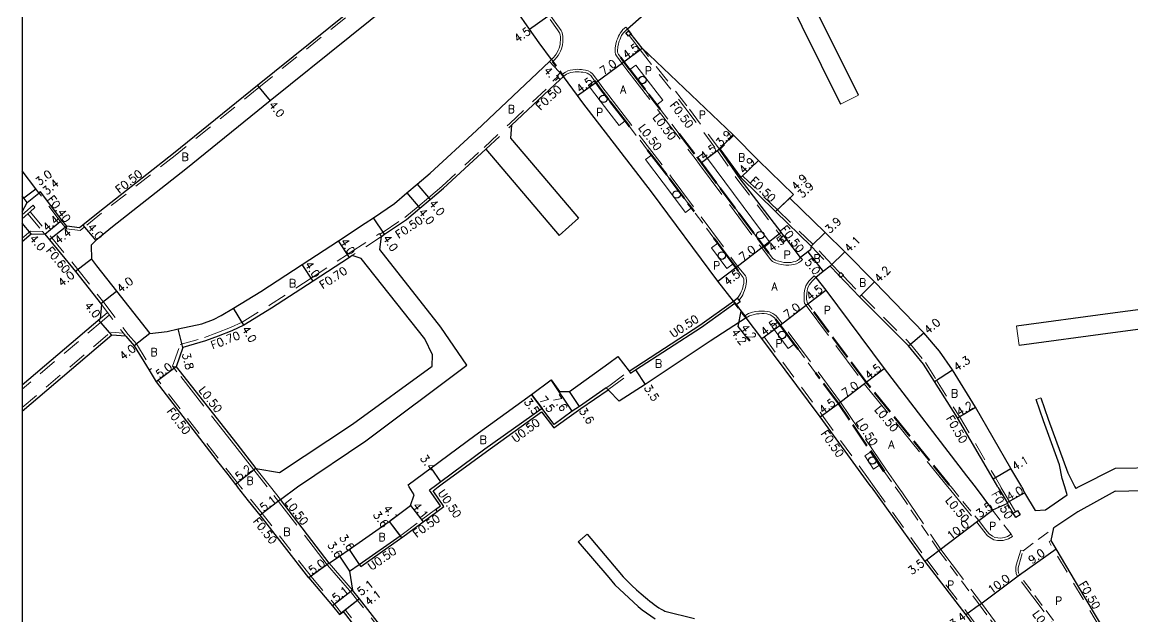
# Model space of a CAD drawing. Header units: metres. Extents: x -3200 to -2400, y -109800 to -109200.
# Drawn here: x -3200 to -2978, y -109472.3 to -109353.4 of the extents above; entities that cross this region are included whole.
import ezdxf

# ---------------------------------------------------------------- set-up
doc = ezdxf.new("R2010")
doc.units = ezdxf.units.M
doc.header["$LTSCALE"] = 2.5
for name, pattern in [('2213000', [1.5, 1, -0.5]), ('2227000', [2.5, 2, -0.5]), ('2232000', [2.5, 1.5, -1]), ('2233000', [4, 3, -1]), ('6301000', [1, 0.5, -0.5])]:
    doc.linetypes.add(name, pattern=pattern)
doc.layers.get('0').update_dxf_attribs({"color": 150, "lineweight": 50})
for name, color, linetype, lineweight in [('2101000', 177, 'Continuous', 30), ('2102000', 191, 'Continuous', 30), ('2102001', 191, 'Continuous', 9), ('2213000', 6, '2213000', 9), ('2227000', 3, '2227000', 50), ('2232000', 4, '2232000', 9), ('2233000', 62, '2233000', 9), ('2236000', 3, 'Continuous', 15), ('9201100', 215, 'Continuous', 30), ('9202200', 155, '6301000', 60), ('9203500', 155, 'Continuous', 30)]:
    doc.layers.add(name, color=color, linetype=linetype, lineweight=lineweight)
for name, color, linetype in [('2231000', 162, 'Continuous'), ('2235000', 7, 'Continuous'), ('2238000', 11, 'Continuous'), ('9201500', 222, 'Continuous'), ('9201600', 215, 'Continuous'), ('9202100', 82, 'Continuous'), ('999', 7, 'Continuous')]:
    doc.layers.add(name, color=color, linetype=linetype)
doc.styles.add('Dm_Anotation', font='txt.shx', dxfattribs={"bigfont": 'pscdm.shx'})

# ---------------------------------------------------------------- blocks, each defined once
blk = doc.blocks.new('223800')
at = {"color": 0, "linetype": 'Continuous'}
blk.add_circle((0, 0), 0.75, dxfattribs=at)

msp = doc.modelspace()

# ---------------------------------------------------------------- linework, layer by layer
at = {"layer": '2101000'}
for points in [[(-3121.07, -109340.33), (-3152.99, -109366.01), (-3169.74, -109379.61), (-3184.47, -109391.2), (-3187.91, -109393.96), (-3188.58, -109394.51), (-3191.06, -109394.19), (-3192.11, -109392.94), (-3196.36, -109387.27), (-3196.67, -109387.52)], [(-3118.56, -109343.44), (-3150.46, -109369.11), (-3167.27, -109382.75), (-3181.94, -109394.3), (-3185.31, -109397), (-3186.23, -109397.96), (-3186.16, -109400.76), (-3185.15, -109402.06), (-3181.13, -109407.16), (-3174.48, -109415.61), (-3171, -109415.2), (-3168.8, -109414.71), (-3164.12, -109413.66), (-3161.78, -109412.83), (-3160.2, -109412.01), (-3157.79, -109410.53), (-3152.32, -109407.19), (-3144.05, -109401.79), (-3136.79, -109397.06), (-3131.43, -109393.56), (-3129.8, -109392.46), (-3125.61, -109389.62), (-3123.11, -109387.52), (-3121.04, -109385.78), (-3118.44, -109383.59), (-3109.18, -109375.05), (-3094.6, -109361.22), (-3094.21, -109360.84), (-3096.69, -109357.48), (-3098.6, -109354.75), (-3101.19, -109351.06)], [(-3000.16, -109446.28), (-3002.38, -109442.61), (-3009.45, -109430.38), (-3014.07, -109422.86), (-3016.67, -109419.17), (-3019.75, -109415.49), (-3029.65, -109405.31), (-3035.6, -109399.26), (-3039.5, -109395.45), (-3046.58, -109388.54), (-3045.86, -109387.85), (-3052.84, -109381.04), (-3057.86, -109375.89), (-3076.1, -109358.59), (-3078.25, -109355.74), (-3078.75, -109355.08), (-3079.03, -109354.71)], [(-3082.75, -109376.25), (-3087.94, -109369.52), (-3089.01, -109368.05), (-3091.8, -109364.21), (-3092.48, -109364.85), (-3102.2, -109373.98)], [(-3082.75, -109421.52), (-3080.95, -109420.22), (-3078.69, -109423.16), (-3078.38, -109423.56), (-3077.38, -109422.91), (-3064.24, -109414.37), (-3057.55, -109409.57), (-3057.85, -109409.18), (-3060.94, -109405.18), (-3074.22, -109387.32), (-3082.75, -109376.25)], [(-3128.21, -109396.21), (-3127.56, -109395.77), (-3123.2, -109392.81), (-3120.54, -109390.58), (-3118.46, -109388.84), (-3115.79, -109386.59), (-3107.31, -109378.77)], [(-3196.67, -109387.52), (-3197.3, -109386.69), (-3200, -109383.11)], [(-3200, -109391.29), (-3198.98, -109389.44), (-3200, -109388.09)], [(-3200, -109397.2), (-3198.19, -109395.66)], [(-3198.19, -109395.66), (-3195.49, -109395.75), (-3194.55, -109396.88), (-3189.33, -109403.21), (-3184.14, -109409.82)], [(-3134.04, -109400.04), (-3134.61, -109400.41), (-3141.87, -109405.14), (-3150.18, -109410.57), (-3155.71, -109413.95), (-3158.12, -109415.08), (-3160.84, -109416.13), (-3163.36, -109417.09), (-3167.88, -109418.39), (-3169.23, -109422.27), (-3168.69, -109422.95), (-3157.11, -109437.69), (-3153.28, -109442.58)], [(-3004.97, -109446.28), (-3005.91, -109444.69), (-3013.07, -109432.5), (-3017.65, -109425.24), (-3019.84, -109421.74), (-3022.82, -109418.06), (-3032.61, -109408.29), (-3036.84, -109403.89), (-3038.51, -109402.16), (-3039.9, -109403.25), (-3041.36, -109404.41), (-3039.37, -109406.95), (-3027.71, -109422.63), (-3011.23, -109444.06)], [(-3030.3, -109446.28), (-3031.22, -109445), (-3040.49, -109432.26), (-3052.13, -109416.6), (-3055.28, -109412.5), (-3055.31, -109412.46), (-3062.48, -109417.18), (-3075.46, -109425.84), (-3080.69, -109429.17), (-3082.75, -109427)], [(-3184.42, -109412.7), (-3200, -109425.95)], [(-3182.09, -109415.96), (-3200, -109431.21)], [(-3179.29, -109416.17), (-3177.64, -109418.06), (-3174.64, -109422.95), (-3173.22, -109425.28), (-3161.22, -109440.87), (-3158.91, -109443.81), (-3157.37, -109445.78), (-3156.98, -109446.28)], [(-3122.87, -109445.91), (-3118.28, -109442.49), (-3109.55, -109435.99), (-3098.18, -109427.83), (-3094.3, -109424.87), (-3092.63, -109427.22), (-3090.63, -109427.22), (-3082.75, -109421.52)], [(-3082.75, -109427), (-3082.9, -109426.85), (-3083.25, -109426.48), (-3088.63, -109430.22), (-3090.05, -109431.18), (-3093.65, -109433.81), (-3096.07, -109430.62), (-3107.52, -109438.77), (-3116.32, -109445.27), (-3117.68, -109446.28)], [(-3011.23, -109444.06), (-3009.54, -109446.28)], [(-3154.74, -109449.05), (-3156.98, -109446.28)], [(-3122.65, -109446.28), (-3122.87, -109445.91)], [(-3121.68, -109447.9), (-3122.65, -109446.28)], [(-3122.38, -109450.03), (-3121.68, -109447.9)], [(-3117.68, -109446.28), (-3118.56, -109446.94)], [(-3117.36, -109450.81), (-3116.38, -109450.1), (-3118.56, -109446.94)], [(-3030.3, -109446.28), (-3019.57, -109461.19), (-3011.39, -109471.89), (-3000.16, -109487.15), (-2988.74, -109502.1)], [(-3009.54, -109446.28), (-3006.02, -109450.92)], [(-3004.97, -109446.28), (-3004.72, -109446.72), (-3003.13, -109449.42), (-3003.02, -109449.61)], [(-3000.16, -109446.28), (-2999.64, -109447.47), (-2997.53, -109451.01)], [(-3142.7, -109464.47), (-3152.42, -109451.95), (-3154.74, -109449.05)], [(-3138.64, -109461.55), (-3148.4, -109448.81)], [(-3138.64, -109461.55), (-3136.56, -109460.17), (-3134.62, -109458.81), (-3126.63, -109453.2), (-3122.38, -109450.03)], [(-3003.02, -109449.61), (-3006.02, -109450.92)], [(-3134.56, -109463.16), (-3132.62, -109461.8), (-3124.48, -109456.09), (-3124.18, -109456.49), (-3119.88, -109453.29), (-3117.07, -109451.23)], [(-3117.36, -109450.81), (-3117.07, -109451.23)], [(-2973.48, -109490.45), (-2977.87, -109484.7), (-2987.51, -109468.49), (-2993.32, -109458.65), (-2994.31, -109456.98), (-2993.79, -109454.47)], [(-3134.56, -109463.16), (-3133.95, -109466.91)], [(-3142.7, -109464.47), (-3137.98, -109470.04), (-3136.59, -109471.83)], [(-3088.7, -109521.09), (-3093.2, -109516.14), (-3101.45, -109506.82), (-3104.92, -109502.68), (-3116.11, -109489.16), (-3122.2, -109481.78), (-3125.27, -109478.07), (-3132.56, -109468.7), (-3133.95, -109466.91)], [(-3136.59, -109471.83), (-3136.19, -109471.53), (-3135.8, -109471.22)], [(-3091.46, -109523.98), (-3096.26, -109518.86), (-3104.56, -109509.5), (-3107.98, -109505.25), (-3119.2, -109491.71), (-3125.39, -109484.36), (-3128.42, -109480.7), (-3135.8, -109471.22)]]:
    msp.add_lwpolyline(points, dxfattribs=at)
msp.add_lwpolyline([(-3042.32, -109398.13), (-3042.44, -109398.89), (-3042.99, -109399.32), (-3044.41, -109400.44), (-3047.19, -109396.82), (-3047.81, -109396.01), (-3048.3, -109395.38), (-3056.52, -109384.67), (-3060.64, -109378.78), (-3060.56, -109378.71), (-3056.36, -109384.45), (-3049.4, -109391.24)], close=True, dxfattribs=at)
at = {"layer": '2101000', "flags": 128}
for points in [[(-3184.14, -109409.82), (-3184.42, -109412.7)], [(-3179.29, -109416.17), (-3182.09, -109415.96)]]:
    msp.add_lwpolyline(points, dxfattribs=at)
at = {"layer": '2102000'}
for points in [[(-3032.85, -109367.99), (-3044.8, -109343.87), (-3047.68, -109338.03), (-3050.11, -109334.21), (-3053.26, -109329.59)], [(-3079.03, -109354.71), (-3056.78, -109335.08), (-3054.35, -109335.09)], [(-3048.06, -109346.28), (-3036.44, -109369.77)], [(-3102.2, -109373.98), (-3102.38, -109376.54), (-3097.05, -109382.82), (-3088.82, -109392.55)], [(-3107.31, -109378.77), (-3100.91, -109386.31), (-3092.68, -109396.05)], [(-3144.98, -109446.28), (-3131.3, -109437.05), (-3111.13, -109421.98), (-3116.32, -109414.32), (-3128.5, -109398.82), (-3128.21, -109396.21)], [(-3153.28, -109442.58), (-3148.55, -109443.44), (-3133.99, -109433.78), (-3118.06, -109422.12), (-3117.96, -109419.86), (-3119.55, -109416.68), (-3132.26, -109400.6), (-3134.04, -109400.04)], [(-2897.49, -109400.77), (-2922.55, -109404.06), (-2940.78, -109406.26), (-2962.87, -109409.02), (-2982.55, -109411.6), (-3001.28, -109414.18)], [(-2896.74, -109404.6), (-2922.05, -109407.93), (-2940.3, -109410.13), (-2962.38, -109412.89), (-2982.03, -109415.46), (-3000.75, -109418.04)], [(-2894.77, -109422.91), (-2916.45, -109428.73), (-2949.31, -109438.21), (-2964.31, -109442.36), (-2981.55, -109442.63), (-2988.81, -109446.28)], [(-2991.61, -109446.28), (-2992.15, -109444.6), (-2992.66, -109441.86), (-2995.85, -109433.06), (-2997.32, -109428.83)], [(-2996.39, -109428.51), (-2994.93, -109432.73), (-2991.02, -109443.5), (-2989.57, -109446.28)], [(-3148.4, -109448.81), (-3144.98, -109446.28)], [(-2997.53, -109451.01), (-2995.44, -109450.86), (-2991.1, -109447.86), (-2991.61, -109446.28)], [(-2981.55, -109447.16), (-2988.97, -109451.25), (-2993.79, -109454.47)], [(-2989.57, -109446.28), (-2989.41, -109446.58)], [(-2988.81, -109446.28), (-2989.41, -109446.58)], [(-2981.55, -109447.16), (-2965.13, -109446.72), (-2963.5, -109446.28)], [(-3087.09, -109455.77), (-3082.75, -109460.86)], [(-3088.84, -109457.26), (-3082.75, -109464.41)], [(-3082.75, -109460.86), (-3079.87, -109464.25), (-3079, -109465.14), (-3078.12, -109466.01), (-3077.21, -109466.85), (-3076.28, -109467.68), (-3075.43, -109468.4), (-3074.99, -109468.75), (-3074.55, -109469.11), (-3074.11, -109469.47), (-3073.67, -109469.82), (-3073.21, -109470.15), (-3072.75, -109470.47), (-3072.27, -109470.76), (-3071.77, -109471.03), (-3071.56, -109471.13), (-3065.6, -109472.63)], [(-3082.75, -109464.41), (-3081.53, -109465.84), (-3076.88, -109470.19), (-3076.06, -109470.84), (-3075.22, -109471.47), (-3074.36, -109472.08), (-3073.49, -109472.66)]]:
    msp.add_lwpolyline(points, dxfattribs=at)
at = {"layer": '2102001'}
for points in [[(-3036.44, -109369.77), (-3032.85, -109367.99)], [(-3092.68, -109396.05), (-3088.82, -109392.55)], [(-3001.28, -109414.18), (-3000.75, -109418.04)], [(-2996.39, -109428.51), (-2997.32, -109428.83)], [(-3088.84, -109457.26), (-3087.09, -109455.77)]]:
    msp.add_lwpolyline(points, dxfattribs=at)
at = {"layer": '2213000'}
for points in [[(-3094.21, -109360.84), (-3093.82, -109360.43), (-3093.5, -109360.05), (-3093.26, -109359.74), (-3093.01, -109359.33), (-3092.84, -109358.94), (-3092.68, -109358.56), (-3092.56, -109358.11), (-3092.49, -109357.79), (-3092.44, -109357.35), (-3092.42, -109356.99), (-3092.42, -109356.64), (-3092.42, -109356.29), (-3092.49, -109355.88), (-3092.6, -109355.51), (-3092.73, -109355.28), (-3093.03, -109354.87), (-3094.92, -109352.17), (-3097.56, -109348.4), (-3098.47, -109347.2)], [(-3079.03, -109354.71), (-3079.57, -109355.21), (-3079.84, -109355.53), (-3080.06, -109355.83), (-3080.19, -109356.06), (-3080.34, -109356.35), (-3080.44, -109356.58), (-3080.57, -109356.9), (-3080.67, -109357.14), (-3080.72, -109357.36), (-3080.82, -109357.77), (-3080.91, -109358.23), (-3080.95, -109358.58), (-3080.98, -109358.85), (-3080.98, -109359.12), (-3080.98, -109359.29), (-3080.92, -109359.6), (-3080.78, -109359.81), (-3080.32, -109360.44)], [(-3085.6, -109365.09), (-3086.37, -109364.02), (-3086.71, -109363.76), (-3087.07, -109363.57), (-3087.49, -109363.45), (-3087.91, -109363.38), (-3088.26, -109363.34), (-3088.66, -109363.3), (-3089.04, -109363.29), (-3089.44, -109363.31), (-3089.87, -109363.36), (-3090.33, -109363.45), (-3090.74, -109363.58), (-3091.19, -109363.78), (-3091.8, -109364.21)], [(-3072.46, -109370.77), (-3068.65, -109375.71)], [(-3074.98, -109378.97), (-3078.62, -109374.24)], [(-3061.74, -109396.57), (-3065.7, -109391.25)], [(-3050.76, -109399.56), (-3050.01, -109400.54), (-3049.73, -109400.78), (-3049.42, -109400.95), (-3049.07, -109401.09), (-3048.74, -109401.18), (-3048.22, -109401.32), (-3047.77, -109401.39), (-3047.35, -109401.44), (-3046.81, -109401.45), (-3046.32, -109401.4), (-3045.87, -109401.32), (-3045.4, -109401.19), (-3045.04, -109401.01), (-3044.72, -109400.76), (-3044.41, -109400.44)], [(-3057.85, -109409.18), (-3057.09, -109408.57), (-3056.86, -109408.37), (-3056.59, -109407.97), (-3056.41, -109407.65), (-3056.27, -109407.32), (-3056.09, -109406.88), (-3055.96, -109406.46), (-3055.86, -109406.04), (-3055.78, -109405.62), (-3055.74, -109405.2), (-3055.75, -109404.93), (-3055.76, -109404.73), (-3055.79, -109404.53), (-3055.87, -109404.4), (-3056.89, -109403.07)], [(-3042.11, -109410.81), (-3042.94, -109409.7), (-3043.03, -109409.57), (-3043.12, -109409.38), (-3043.18, -109409.12), (-3043.22, -109408.77), (-3043.23, -109408.32), (-3043.18, -109407.69), (-3043.12, -109407.11), (-3043.02, -109406.68), (-3042.9, -109406.27), (-3042.65, -109405.84), (-3042.37, -109405.5), (-3042, -109405.09), (-3041.36, -109404.41)], [(-3049.41, -109412.72), (-3049.64, -109412.46), (-3049.89, -109412.26), (-3050.19, -109412.06), (-3050.46, -109411.92), (-3050.78, -109411.8), (-3051.13, -109411.71), (-3051.66, -109411.65), (-3052.19, -109411.63), (-3052.72, -109411.67), (-3053.25, -109411.72), (-3053.88, -109411.86), (-3054.63, -109412.1), (-3055.28, -109412.5)], [(-3041.41, -109423.47), (-3044.9, -109418.78)], [(-3027.68, -109443.24), (-3025.51, -109446.28)], [(-3014.68, -109445.88), (-3014.34, -109446.28)], [(-3025.51, -109446.28), (-3024.46, -109447.76), (-3016.78, -109459.07), (-3008.66, -109469.86), (-2997.36, -109485.04), (-2985.96, -109499.98), (-2984.96, -109501.34)], [(-3014.34, -109446.28), (-3008.81, -109453.03), (-3007.42, -109454.83), (-3006.7, -109455.69), (-3006.06, -109456.14), (-3005.59, -109456.39), (-3005.01, -109456.5), (-3004.53, -109456.54), (-3004.03, -109456.5), (-3003.64, -109456.41), (-3003.07, -109456.22), (-3002.35, -109455.76)], [(-3006.02, -109450.92), (-3002.35, -109455.76)], [(-2978.01, -109493.91), (-2989.38, -109479.02), (-3000.64, -109463.89), (-3000.85, -109463.45), (-3000.91, -109462.97), (-3000.89, -109462.48), (-3000.82, -109462.03), (-2999.94, -109459.07), (-2993.79, -109454.47)]]:
    msp.add_lwpolyline(points, dxfattribs=at)
at = {"layer": '2227000'}
for points in [[(-3080.32, -109360.44), (-3079.71, -109361.28), (-3078.74, -109362.62), (-3078.55, -109362.86), (-3073.15, -109369.87), (-3072.46, -109370.77)], [(-3082.75, -109368.88), (-3084.34, -109366.81), (-3085.37, -109365.4), (-3085.6, -109365.09)], [(-3078.62, -109374.24), (-3079.48, -109373.13), (-3082.75, -109368.88)], [(-3068.65, -109375.71), (-3065.11, -109380.31), (-3065.02, -109380.43), (-3064.21, -109381.52), (-3051.85, -109398.14), (-3051.69, -109398.36), (-3050.76, -109399.56)], [(-3074.98, -109378.97), (-3074.23, -109379.94), (-3070.66, -109384.58), (-3066.24, -109390.52), (-3065.7, -109391.25)], [(-3056.89, -109403.07), (-3057.38, -109402.43), (-3057.92, -109401.7), (-3060.98, -109397.59), (-3061.74, -109396.57)], [(-3014.68, -109445.88), (-3031.29, -109425.36), (-3042.11, -109410.81)], [(-3044.9, -109418.78), (-3045.69, -109417.72), (-3048.5, -109413.95), (-3048.94, -109413.34), (-3049.41, -109412.72)], [(-3027.68, -109443.24), (-3036.85, -109429.6), (-3041.41, -109423.47)]]:
    msp.add_lwpolyline(points, dxfattribs=at)
at = {"layer": '2231000'}
for points in [[(-3078.69, -109423.16), (-3078.66, -109423.14), (-3064.52, -109413.96), (-3057.85, -109409.18)], [(-3116.84, -109446.28), (-3116.03, -109445.67), (-3107.22, -109439.18), (-3096.17, -109431.31), (-3093.76, -109434.5), (-3089.76, -109431.59), (-3088.36, -109430.64), (-3082.9, -109426.85)], [(-3117.87, -109447.05), (-3116.84, -109446.28)], [(-3117.07, -109451.23), (-3115.69, -109450.21), (-3117.87, -109447.05)], [(-3132.62, -109461.8), (-3132.33, -109462.21), (-3124.59, -109456.77), (-3124.18, -109456.49)]]:
    msp.add_lwpolyline(points, dxfattribs=at)
at = {"layer": '2232000'}
for points in [[(-3113.46, -109334.84), (-3113.91, -109335.2), (-3120.76, -109340.72), (-3152.67, -109366.4), (-3169.43, -109380), (-3184.16, -109391.59), (-3187.59, -109394.35), (-3188.43, -109395.03), (-3191.18, -109394.68), (-3191.06, -109394.19)], [(-3078.65, -109356.04), (-3076.5, -109358.89), (-3067.52, -109370.43), (-3061.05, -109379.08), (-3056.93, -109384.97), (-3048.69, -109395.69), (-3048.19, -109396.34)], [(-3060.64, -109378.78), (-3067.12, -109370.13), (-3076.1, -109358.59)], [(-3128.49, -109395.79), (-3127.84, -109395.36), (-3123.5, -109392.41), (-3120.86, -109390.2), (-3118.79, -109388.46), (-3116.12, -109386.22), (-3107.65, -109378.4), (-3102.54, -109373.61), (-3092.82, -109364.48)], [(-3107.31, -109378.77), (-3102.2, -109373.98)], [(-3036.48, -109403.54), (-3038.15, -109401.81), (-3041.98, -109397.77), (-3049.05, -109390.88), (-3056, -109384.1), (-3056.36, -109384.45)], [(-3191.18, -109394.68), (-3192.42, -109393.19), (-3196.67, -109387.52)], [(-3200, -109392.71), (-3198.88, -109391.71), (-3198.44, -109391.3), (-3197.48, -109390.44), (-3197.84, -109389.96), (-3200, -109391.9)], [(-3198.88, -109391.71), (-3195.93, -109395.24), (-3195.49, -109395.75)], [(-3198.44, -109391.3), (-3194.09, -109396.5), (-3188.86, -109402.83), (-3183.66, -109409.45)], [(-3169.23, -109422.27), (-3169.94, -109422.17), (-3168.43, -109417.82), (-3163.58, -109416.43), (-3161.09, -109415.47), (-3158.39, -109414.43), (-3156.04, -109413.33), (-3150.55, -109409.98), (-3142.25, -109404.56), (-3134.99, -109399.82), (-3134.42, -109399.45), (-3128.6, -109395.63), (-3128.49, -109395.79), (-3128.21, -109396.21), (-3134.04, -109400.04)], [(-3042.32, -109398.13), (-3038.51, -109402.16)], [(-3035.99, -109404.05), (-3032.25, -109407.94), (-3022.44, -109417.72), (-3019.43, -109421.45), (-3017.22, -109424.98), (-3012.64, -109432.24), (-3005.48, -109444.44), (-3004.39, -109446.28)], [(-3182.55, -109411.9), (-3184.01, -109413.14), (-3200, -109426.74)], [(-3182.92, -109411.42), (-3184.42, -109412.7)], [(-3200, -109430.42), (-3182.29, -109415.35)], [(-3179.78, -109415.53), (-3182.29, -109415.35)], [(-3178.83, -109415.79), (-3177.15, -109417.71), (-3174.13, -109422.64), (-3174.64, -109422.95)], [(-3052.13, -109416.6), (-3051.72, -109416.31), (-3040.08, -109431.96), (-3030.81, -109444.71), (-3029.68, -109446.28)], [(-3082.75, -109426.12), (-3078.69, -109423.16)], [(-3082.75, -109426.74), (-3078.38, -109423.56)], [(-3156.35, -109446.28), (-3156.98, -109445.48), (-3160.83, -109440.56), (-3172.82, -109424.98), (-3173.22, -109425.28)], [(-3083.25, -109426.48), (-3082.75, -109426.12)], [(-3082.9, -109426.85), (-3082.75, -109426.74)], [(-3142.31, -109464.15), (-3142.46, -109463.97), (-3152.03, -109451.64), (-3156.35, -109446.28)], [(-3029.68, -109446.28), (-3019.17, -109460.89), (-3010.99, -109471.59), (-2999.76, -109486.85), (-2988.11, -109502.1)], [(-3004.39, -109446.28), (-3004.29, -109446.47), (-3002.7, -109449.17), (-3001.47, -109451.26)], [(-3003.02, -109449.61), (-3001.9, -109451.51)], [(-3124.48, -109456.09), (-3124.08, -109455.79), (-3120.18, -109452.88), (-3117.36, -109450.81)], [(-2973.88, -109490.75), (-2978.28, -109484.98), (-2987.94, -109468.74), (-2994.74, -109457.24), (-2994.31, -109456.98)], [(-3142.31, -109464.15), (-3137.59, -109469.72), (-3136.19, -109471.53)]]:
    msp.add_lwpolyline(points, dxfattribs=at)
at = {"layer": '2232000', "flags": 128}
for points in [[(-3184.14, -109409.82), (-3179.29, -109416.17)], [(-3183.66, -109409.45), (-3178.83, -109415.79)]]:
    msp.add_lwpolyline(points, dxfattribs=at)
at = {"layer": '2233000'}
for points in [[(-3094.51, -109351.88), (-3092.62, -109354.58), (-3092.3, -109355.02), (-3092.14, -109355.32), (-3092.01, -109355.77), (-3091.92, -109356.25), (-3091.92, -109356.64), (-3091.92, -109357), (-3091.94, -109357.39), (-3092, -109357.87), (-3092.07, -109358.22), (-3092.2, -109358.72), (-3092.38, -109359.14), (-3092.57, -109359.57), (-3092.84, -109360.02), (-3093.11, -109360.37), (-3093.45, -109360.76), (-3093.85, -109361.19), (-3094.21, -109360.84)], [(-3079.03, -109354.71), (-3079.36, -109354.35), (-3079.93, -109354.86), (-3080.23, -109355.22), (-3080.48, -109355.55), (-3080.64, -109355.83), (-3080.8, -109356.14), (-3080.9, -109356.39), (-3081.03, -109356.71), (-3081.15, -109356.99), (-3081.21, -109357.25), (-3081.31, -109357.67), (-3081.4, -109358.15), (-3081.45, -109358.52), (-3081.48, -109358.82), (-3081.48, -109359.12), (-3081.48, -109359.35), (-3081.39, -109359.8), (-3081.18, -109360.1), (-3080.11, -109361.58), (-3079.14, -109362.92), (-3065.51, -109380.61), (-3064.62, -109381.82), (-3052.25, -109398.44), (-3050.38, -109400.88), (-3050.02, -109401.2), (-3049.63, -109401.4), (-3049.22, -109401.56), (-3048.87, -109401.66), (-3048.32, -109401.8), (-3047.84, -109401.89), (-3047.38, -109401.94), (-3046.79, -109401.95), (-3046.25, -109401.9), (-3045.76, -109401.8), (-3045.23, -109401.66), (-3044.77, -109401.43), (-3044.38, -109401.14), (-3044.05, -109400.79), (-3044.41, -109400.44)], [(-3092.14, -109363.84), (-3091.43, -109363.34), (-3090.91, -109363.11), (-3090.46, -109362.97), (-3089.95, -109362.87), (-3089.48, -109362.82), (-3089.04, -109362.79), (-3088.63, -109362.81), (-3088.21, -109362.84), (-3087.85, -109362.88), (-3087.38, -109362.96), (-3086.88, -109363.1), (-3086.43, -109363.34), (-3086.01, -109363.67), (-3084.96, -109365.11), (-3083.94, -109366.51), (-3082.75, -109368.06)], [(-3082.75, -109368.06), (-3070.26, -109384.27), (-3056.99, -109402.13), (-3055.44, -109404.12), (-3055.32, -109404.37), (-3055.26, -109404.67), (-3055.25, -109404.91), (-3055.24, -109405.21), (-3055.28, -109405.69), (-3055.37, -109406.14), (-3055.48, -109406.59), (-3055.62, -109407.05), (-3055.81, -109407.5), (-3055.96, -109407.87), (-3056.16, -109408.24), (-3056.49, -109408.7), (-3056.76, -109408.95), (-3056.78, -109408.97)], [(-3200, -109396.54), (-3198.37, -109395.15), (-3195.93, -109395.24)], [(-3041.36, -109404.41), (-3041.73, -109404.06), (-3042.37, -109404.75), (-3042.75, -109405.17), (-3043.06, -109405.55), (-3043.36, -109406.08), (-3043.5, -109406.56), (-3043.61, -109407.03), (-3043.67, -109407.64), (-3043.73, -109408.3), (-3043.72, -109408.8), (-3043.68, -109409.2), (-3043.6, -109409.55), (-3043.46, -109409.84), (-3043.33, -109410), (-3031.68, -109425.67), (-3015.06, -109446.19)], [(-3024.9, -109446.28), (-3027.27, -109442.95), (-3036.44, -109429.32), (-3048.09, -109413.65), (-3049.02, -109412.4), (-3049.3, -109412.1), (-3049.59, -109411.86), (-3049.93, -109411.63), (-3050.25, -109411.46), (-3050.63, -109411.32), (-3051.05, -109411.22), (-3051.63, -109411.15), (-3052.19, -109411.13), (-3052.76, -109411.17), (-3053.33, -109411.23), (-3054.01, -109411.37), (-3054.84, -109411.64), (-3055.59, -109412.1), (-3055.31, -109412.46)], [(-3151.02, -109446.28), (-3153.67, -109442.89), (-3157.5, -109438), (-3169.08, -109423.26), (-3169.94, -109422.17)], [(-3153.28, -109442.58), (-3150.38, -109446.28)], [(-3139.03, -109461.86), (-3151.02, -109446.28)], [(-3150.38, -109446.28), (-3148.4, -109448.81)], [(-3024.9, -109446.28), (-3024.05, -109447.48), (-3016.37, -109458.78), (-3008.26, -109469.56), (-2996.97, -109484.74), (-2985.56, -109499.68), (-2984.51, -109501.12)], [(-3015.06, -109446.19), (-3014.99, -109446.28)], [(-3014.99, -109446.28), (-3009.2, -109453.34), (-3007.81, -109455.14), (-3007.04, -109456.06), (-3006.32, -109456.57), (-3005.76, -109456.87), (-3005.08, -109457), (-3004.53, -109457.04), (-3003.95, -109457), (-3003.5, -109456.89), (-3002.85, -109456.68), (-3002.08, -109456.18), (-3002.35, -109455.76)], [(-2978.41, -109494.21), (-2989.78, -109479.32), (-3001.04, -109464.19), (-3001.34, -109463.59), (-3001.41, -109462.99), (-3001.39, -109462.43), (-3001.3, -109461.92), (-3000.41, -109458.93), (-2999.94, -109459.07)], [(-3139.03, -109461.86), (-3138.97, -109461.93), (-3134.55, -109466.99), (-3134.35, -109467.22)], [(-3138.64, -109461.55), (-3133.95, -109466.91)], [(-3089.04, -109521.45), (-3089.08, -109521.41), (-3093.57, -109516.47), (-3101.83, -109507.15), (-3105.3, -109503), (-3116.5, -109489.48), (-3122.59, -109482.1), (-3125.66, -109478.38), (-3132.95, -109469.01), (-3134.35, -109467.22)], [(-3135.8, -109471.22), (-3135.4, -109470.91)], [(-3091.13, -109523.61), (-3091.39, -109523.32), (-3095.89, -109518.53), (-3104.18, -109509.17), (-3107.6, -109504.92), (-3118.81, -109491.39), (-3125, -109484.04), (-3128.03, -109480.39), (-3135.4, -109470.91)]]:
    msp.add_lwpolyline(points, dxfattribs=at)
at = {"layer": '2235000'}
for points in [[(-3078.75, -109355.08), (-3078.25, -109355.74), (-3078.65, -109356.04), (-3078.83, -109356.17), (-3079.33, -109355.51)], [(-3093.12, -109364.16), (-3092.82, -109364.48), (-3092.48, -109364.85), (-3091.8, -109364.21), (-3092.14, -109363.84), (-3092.44, -109363.52)], [(-3047.81, -109396.01), (-3047.19, -109396.82), (-3047.92, -109397.43), (-3048.56, -109396.65), (-3048.19, -109396.34)], [(-3036.36, -109403.42), (-3035.86, -109403.93), (-3035.99, -109404.05), (-3036.35, -109404.4), (-3036.84, -109403.89), (-3036.48, -109403.54)], [(-3057.09, -109408.57), (-3056.78, -109408.97), (-3056.52, -109409.31), (-3057.28, -109409.91), (-3057.55, -109409.57), (-3057.85, -109409.18)], [(-3001.9, -109451.51), (-3001.47, -109451.26), (-3001.04, -109451.01), (-3000.53, -109451.87), (-3001.39, -109452.38)]]:
    msp.add_lwpolyline(points, close=True, dxfattribs=at)
at = {"layer": '2236000'}
for points in [[(-3073.15, -109369.87), (-3071.96, -109368.96), (-3077.36, -109361.94), (-3078.55, -109362.86)], [(-3084.34, -109366.81), (-3085.37, -109365.4), (-3085.6, -109365.09), (-3086.81, -109365.97), (-3086.58, -109366.28), (-3085.54, -109367.71), (-3082.75, -109371.34), (-3080.67, -109374.04), (-3079.48, -109373.13), (-3082.75, -109368.88)], [(-3066.24, -109390.52), (-3067.44, -109391.41), (-3071.85, -109385.48), (-3075.42, -109380.85), (-3074.23, -109379.94), (-3070.66, -109384.58)], [(-3051.69, -109398.36), (-3050.5, -109397.44), (-3050.66, -109397.23), (-3063.01, -109380.63), (-3063.81, -109379.54), (-3065.02, -109380.43), (-3064.21, -109381.52)], [(-3057.92, -109401.7), (-3059.13, -109402.6), (-3062.19, -109398.48), (-3060.98, -109397.59)], [(-3048.5, -109413.95), (-3045.69, -109417.72), (-3046.9, -109418.61), (-3049.7, -109414.84), (-3050.15, -109414.24), (-3048.94, -109413.34)], [(-3028.58, -109441.9), (-3029.82, -109442.74), (-3031.6, -109440.09), (-3030.36, -109439.26)]]:
    msp.add_lwpolyline(points, close=True, dxfattribs=at)
at = {"layer": '9201100'}
for points in [[(-3098.6, -109354.75), (-3094.92, -109352.17)], [(-3079.71, -109361.28), (-3076.1, -109358.59)], [(-3091.8, -109364.21), (-3094.6, -109361.22)], [(-3085.37, -109365.4), (-3079.71, -109361.28)], [(-3089.01, -109368.05), (-3085.37, -109365.4)], [(-3152.99, -109366.01), (-3150.46, -109369.11)], [(-3060.56, -109378.71), (-3057.86, -109375.89)], [(-3060.64, -109378.78), (-3064.21, -109381.52)], [(-3056.36, -109384.45), (-3052.84, -109381.04)], [(-3121.04, -109385.78), (-3118.46, -109388.84)], [(-3199.68, -109388.51), (-3197.3, -109386.69)], [(-3198.98, -109389.44), (-3196.36, -109387.27)], [(-3123.11, -109387.52), (-3120.54, -109390.58)], [(-3049.4, -109391.24), (-3045.86, -109387.85)], [(-3049.4, -109391.24), (-3046.58, -109388.54)], [(-3127.56, -109395.77), (-3129.8, -109392.46)], [(-3198.19, -109395.66), (-3200, -109393.56)], [(-3195.49, -109395.75), (-3192.11, -109392.94)], [(-3191.06, -109394.19), (-3194.55, -109396.88)], [(-3187.91, -109393.96), (-3185.31, -109397)], [(-3051.85, -109398.14), (-3048.3, -109395.38)], [(-3042.32, -109398.13), (-3039.5, -109395.45)], [(-3134.61, -109400.41), (-3136.79, -109397.06)], [(-3057.38, -109402.43), (-3051.85, -109398.14)], [(-3038.51, -109402.16), (-3035.6, -109399.26)], [(-3186.16, -109400.76), (-3189.33, -109403.21)], [(-3042.99, -109399.32), (-3039.9, -109403.25)], [(-3141.87, -109405.14), (-3144.05, -109401.79)], [(-3060.94, -109405.18), (-3057.38, -109402.43)], [(-3032.61, -109408.29), (-3029.65, -109405.31)], [(-3184.28, -109409.64), (-3181.13, -109407.16)], [(-3042.94, -109409.7), (-3039.37, -109406.95)], [(-3057.85, -109409.18), (-3055.31, -109412.46)], [(-3057.85, -109409.18), (-3055.28, -109412.5)], [(-3048.5, -109413.95), (-3042.94, -109409.7)], [(-3155.71, -109413.95), (-3157.79, -109410.53)], [(-3167.88, -109418.39), (-3168.8, -109414.71)], [(-3052.13, -109416.6), (-3048.5, -109413.95)], [(-3174.48, -109415.61), (-3177.64, -109418.06)], [(-3022.82, -109418.06), (-3019.75, -109415.49)], [(-3169.23, -109422.27), (-3173.22, -109425.28)], [(-3077.38, -109422.91), (-3075.46, -109425.84)], [(-3031.29, -109425.36), (-3027.71, -109422.63)], [(-3017.65, -109425.24), (-3014.07, -109422.86)], [(-3090.05, -109431.18), (-3094.3, -109424.87)], [(-3036.85, -109429.6), (-3031.29, -109425.36)], [(-3098.18, -109427.83), (-3096.07, -109430.62)], [(-3093.65, -109433.81), (-3098.18, -109427.83)], [(-3088.63, -109430.22), (-3090.63, -109427.22)], [(-3040.49, -109432.26), (-3036.85, -109429.6)], [(-3013.07, -109432.5), (-3009.45, -109430.38)], [(-3153.28, -109442.58), (-3157.37, -109445.78)], [(-3116.32, -109445.27), (-3118.28, -109442.49)], [(-3005.91, -109444.69), (-3002.38, -109442.61)], [(-3003.13, -109449.42), (-2999.64, -109447.47)], [(-3148.4, -109448.81), (-3152.42, -109451.95)], [(-3122.38, -109450.03), (-3119.88, -109453.29)], [(-3008.81, -109453.03), (-3006.02, -109450.92)], [(-3126.63, -109453.2), (-3124.48, -109456.09)], [(-3126.63, -109453.2), (-3124.18, -109456.49)], [(-3008.81, -109453.03), (-3016.78, -109459.07)], [(-3134.62, -109458.81), (-3132.62, -109461.8)], [(-3016.78, -109459.07), (-3019.57, -109461.19)], [(-3000.64, -109463.89), (-2993.32, -109458.65)], [(-3136.56, -109460.17), (-3134.56, -109463.16)], [(-3138.64, -109461.55), (-3142.7, -109464.47)], [(-3008.66, -109469.86), (-3000.64, -109463.89)], [(-3133.95, -109466.91), (-3137.98, -109470.04)], [(-3132.56, -109468.7), (-3136.59, -109471.83)], [(-3132.56, -109468.7), (-3135.8, -109471.22)], [(-3008.66, -109469.86), (-3011.39, -109471.89)]]:
    msp.add_lwpolyline(points, dxfattribs=at)
at = {"layer": '9201100', "flags": 128}
msp.add_lwpolyline([(-3182.09, -109415.96), (-3184.68, -109412.92)], dxfattribs=at)
at = {"layer": '9201600'}
msp.add_lwpolyline([(-3056.34, -109411.14), (-3056.94, -109414.2), (-3054.63, -109417.17)], dxfattribs=at)
at = {"layer": '9202200'}
for points in [[(-3091.8, -109364.21), (-3094.21, -109360.84)], [(-3060.56, -109378.71), (-3057.86, -109375.89)], [(-3055.31, -109412.46), (-3057.55, -109409.57)]]:
    msp.add_lwpolyline(points, dxfattribs=at)
at = {"layer": '999'}
msp.add_lwpolyline([(-3200, -109800), (-2400, -109800), (-2400, -109200), (-3200, -109200)], close=True, dxfattribs=at)

# ---------------------------------------------------------------- block references
at = {"layer": '2238000'}
for p in [(-3076.01, -109364.93), (-3083.83, -109368.69), (-3069.19, -109387.82), (-3052.47, -109395.96), (-3060.16, -109400.04), (-3048.1, -109415.91), (-3030.07, -109441.02)]:
    msp.add_blockref('223800', p, dxfattribs=at)

# ---------------------------------------------------------------- texts
at = {"layer": '9201500', "style": 'Dm_Anotation'}
for s, rotation, p in [('4.5', 35.0467, (-3100.99, -109357.52)), ('4.5', 36.8378, (-3079.25, -109360.81)), ('7.0', 36.0156, (-3083.8, -109364.01)), ('4.1', 313.2017, (-3095.88, -109363.14)), ('4.5', 36.014, (-3088.54, -109367.58)), ('4.0', 309.0716, (-3150.83, -109369.93)), ('3.9', 46.2607, (-3060.39, -109378.39)), ('4.5', 37.4813, (-3063.76, -109381.05)), ('4.9', 44.1318, (-3055.82, -109383.79)), ('3.0', 37.4997, (-3196.59, -109386.14)), ('3.4', 39.6986, (-3195.13, -109388.03)), ('4.9', 43.6868, (-3045.37, -109387.11)), ('3.9', 43.6868, (-3044.1, -109388.67)), ('4.0', 310.0413, (-3118.82, -109389.66)), ('4.4', 39.7043, (-3195.1, -109395.29)), ('4.0', 310.0412, (-3120.9, -109391.4)), ('3.9', 43.4965, (-3038.62, -109395.72)), ('4.4', 37.6374, (-3192.76, -109397.81)), ('4.0', 310.5342, (-3187.09, -109394.41)), ('4.0', 310.8249, (-3198.66, -109396.68)), ('4.0', 304.1011, (-3128, -109396.55)), ('4.5', 37.7844, (-3050.1, -109399.38)), ('4.1', 44.9306, (-3034.72, -109399.51)), ('4.0', 303.1184, (-3136.5, -109397.21)), ('7.0', 37.7869, (-3055.94, -109401.19)), ('5.0', 308.1971, (-3043.69, -109401.36)), ('4.0', 37.6485, (-3192.09, -109406.34)), ('4.0', 303.1161, (-3143.6, -109401.81)), ('4.5', 37.7182, (-3059, -109406.14)), ('4.2', 45.0758, (-3028.73, -109405.53)), ('4.0', 38.2446, (-3180.32, -109407.54)), ('4.5', 37.5323, (-3042.53, -109409.12)), ('4.0', 310.3938, (-3187.67, -109410.08)), ('7.0', 37.3968, (-3047.05, -109412.71)), ('4.0', 301.4562, (-3156.18, -109414.71)), ('4.2', 307.7176, (-3056.47, -109414.47)), ('4.5', 36.1854, (-3051.66, -109416.14)), ('4.0', 39.9911, (-3018.93, -109415.84)), ('4.2', 307.7176, (-3058.4, -109415.4)), ('4.0', 37.8904, (-3179.82, -109421.04)), ('3.8', 284.0156, (-3168.07, -109419.67)), ('4.3', 33.6637, (-3013.17, -109423.22)), ('5.0', 37.0844, (-3172.56, -109424.66)), ('4.5', 37.313, (-3030.83, -109424.88)), ('3.5', 303.2174, (-3075.79, -109426.48)), ('7.0', 37.3116, (-3035.4, -109428.37)), ('7.5', 307.1568, (-3096.77, -109428.87)), ('7.6', 303.9601, (-3094.1, -109428.55)), ('3.5', 307.1568, (-3099.79, -109429.3)), ('4.5', 36.1847, (-3040.02, -109431.79)), ('4.2', 30.4369, (-3012.69, -109432.16)), ('3.6', 303.7629, (-3088.78, -109431.07)), ('3.4', 305.0978, (-3120.55, -109440.54)), ('4.1', 30.4388, (-3001.58, -109443.07)), ('5.2', 38.0569, (-3156.65, -109445.09)), ('4.0', 29.191, (-3002.7, -109449.12)), ('5.1', 38.0437, (-3151.73, -109451.29)), ('4.1', 307.4931, (-3122.04, -109450.11)), ('3.5', 37.171, (-3008.59, -109452.55)), ('3.6', 306.7204, (-3129.99, -109451.86)), ('4.1', 306.7204, (-3127.93, -109450.64)), ('10.0', 37.171, (-3014.39, -109456.95)), ('3.6', 303.8627, (-3136.7, -109456.42)), ('3.6', 303.8627, (-3139.08, -109457.87)), ('9.0', 35.6012, (-2998.18, -109461.82)), ('5.0', 35.7463, (-3142.02, -109463.87)), ('3.5', 37.171, (-3022.21, -109463.95)), ('5.1', 37.8699, (-3132.3, -109468.13)), ('10.0', 36.6515, (-3006.26, -109467.76)), ('5.1', 37.8699, (-3137.29, -109469.38)), ('4.1', 37.8699, (-3130.78, -109470.13)), ('3.4', 36.6515, (-3013.92, -109474.59))]:
    msp.add_text(s, height=1.6, rotation=rotation, dxfattribs=at).set_placement(p)
at = {"layer": '9202100', "style": 'Dm_Anotation'}
for s, p in [('P', (-3075.55, -109363.86)), ('A', (-3080.49, -109367.62)), ('B', (-3102.97, -109371.54)), ('P', (-3085.31, -109372.19)), ('P', (-3064.78, -109372.68)), ('B', (-3168.16, -109381.12)), ('B', (-3056.93, -109381.21)), ('P', (-3047.81, -109400.68)), ('P', (-3061.89, -109402.84)), ('B', (-3041.84, -109401.43)), ('B', (-3146.7, -109406.38)), ('A', (-3050.24, -109407.03)), ('B', (-3032.74, -109406.24)), ('P', (-3039.8, -109411.75)), ('P', (-3049.46, -109418.41)), ('B', (-3174.37, -109420.13)), ('B', (-3073.53, -109422.44)), ('B', (-3014.36, -109428.39)), ('B', (-3108.58, -109437.67)), ('A', (-3026.88, -109438.64)), ('B', (-3155.17, -109445.86)), ('B', (-3147.82, -109456.08)), ('P', (-3006.72, -109454.94)), ('B', (-3128.79, -109457.12)), ('P', (-3015.14, -109466.68)), ('P', (-2993.55, -109469.87))]:
    msp.add_text(s, height=1.6, dxfattribs=at).set_placement(p)
at = {"layer": '9203500', "style": 'Dm_Anotation'}
for s, rotation, p in [('F0.50', 43.1994, (-3096.41, -109371.09)), ('F0.50', 307.909, (-3070.65, -109369.99)), ('L0.50', 307.6094, (-3074.05, -109372.42)), ('L0.50', 307.6108, (-3076.94, -109374.51)), ('F0.50', 38.1972, (-3180.56, -109387.72)), ('F0.50', 315.7321, (-3054.65, -109385.28)), ('F0.40', 306.876, (-3195.06, -109388.78)), ('F0.50', 34.1075, (-3124.73, -109396.73)), ('F0.50', 307.5337, (-3048.5, -109394.81)), ('F0.60', 309.5181, (-3195.35, -109399.11)), ('F0.70', 33.1174, (-3139.91, -109406.79)), ('U0.50', 33.009, (-3069.88, -109416.55)), ('F0.70', 21.1115, (-3161.92, -109418.79)), ('L0.50', 308.1677, (-3164.83, -109426.96)), ('L0.50', 309.305, (-3029.75, -109430.86)), ('F0.50', 307.5848, (-3171.2, -109431.21)), ('F0.50', 300.4388, (-3015.4, -109432.57)), ('U0.50', 36.5153, (-3101.43, -109437.53)), ('L0.50', 302.5668, (-3033.43, -109433.26)), ('F0.50', 305.4438, (-3040.43, -109435.65)), ('U0.50', 304.5353, (-3117.01, -109447.5)), ('F0.50', 300.4388, (-3006.3, -109447.7)), ('L0.50', 307.4612, (-3147.59, -109449.38)), ('L0.50', 309.3473, (-3015.58, -109448.99)), ('F0.50', 308.6735, (-3153.97, -109453.2)), ('F0.50', 36.2423, (-3121.17, -109456.51)), ('U0.50', 35.0582, (-3130.19, -109463.09)), ('F0.50', 300.596, (-2988.84, -109465.74)), ('L0.50', 306.6515, (-2998.14, -109471.75))]:
    msp.add_text(s, height=1.6, rotation=rotation, dxfattribs=at).set_placement(p)

doc.saveas('drawing.dxf')
